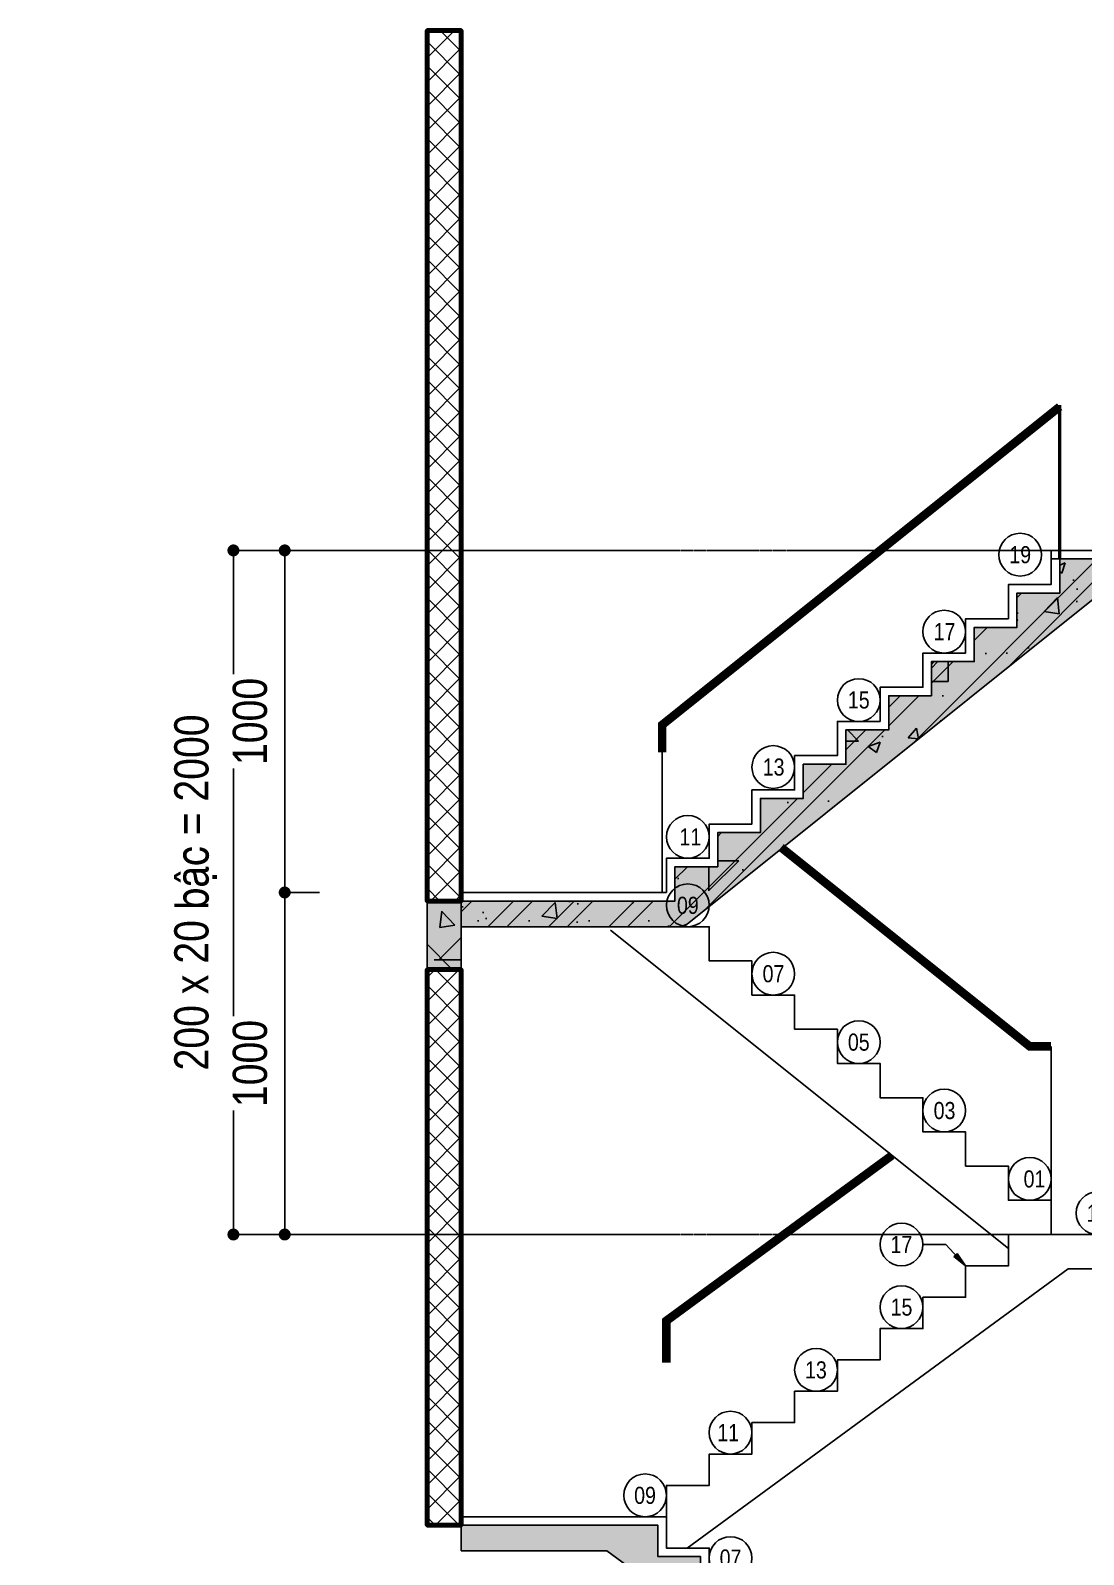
# Model space of a CAD drawing. Header units: millimetres. Extents: x 379264 to 1158416, y -283062 to 356890.
# Drawn here: x 708256 to 711336, y -38488 to -34033 of the extents above; entities that cross this region are included whole.
import ezdxf
from ezdxf.enums import TextEntityAlignment as Align

# ---------------------------------------------------------------- set-up
doc = ezdxf.new("R2010")
doc.units = ezdxf.units.MM
doc.linetypes.add('BLOCK A - CHI TIET THANG 2$0$Grid A-F$0$Center101', pattern=[13, 10, -1, 1, -1])
for name, color, linetype in [('05PM. FRAME', 4, 'Continuous'), ('13PM. HATCH', 8, 'Continuous'), ('BLOCK A - CHI TIET THANG 2$0$Concrete Hatch', 218, 'Continuous'), ('BLOCK A - CHI TIET THANG 2$0$Concrete Line', 6, 'Continuous'), ('BLOCK A - CHI TIET THANG 2$0$Concrete Solid', 216, 'Continuous'), ('BLOCK A - CHI TIET THANG 2$0$Dim 100', 1, 'Continuous'), ('BLOCK A - CHI TIET THANG 2$0$Grid Line', 251, 'BLOCK A - CHI TIET THANG 2$0$Grid A-F$0$Center101'), ('BLOCK A - CHI TIET THANG 2$0$Hatch vat lieu', 252, 'Continuous'), ('BLOCK A - CHI TIET THANG 2$0$Lat san', 5, 'Continuous'), ('BLOCK A - CHI TIET THANG 2$0$Net cat Tuong', 4, 'Continuous'), ('BLOCK A - CHI TIET THANG 2$0$Number Step', 94, 'Continuous'), ('BLOCK A - CHI TIET THANG 2$0$Wall Hatch', 134, 'Continuous')]:
    doc.layers.add(name, color=color, linetype=linetype)
doc.layers.add('BLOCK A - CHI TIET THANG 2$0$NET THAY', color=2, linetype='Continuous', lineweight=25)
doc.layers.add('BLOCK A - CHI TIET THANG 2$0$Wall Line', color=4, linetype='Continuous', lineweight=70)
doc.styles.add('BLOCK A - CHI TIET THANG 2$0$VNI-HelveC', font='VHELVCN_0.TTF')
doc.styles.add('BLOCK A - CHI TIET THANG 2$0$VNI-HelveCB', font='VHELVCB_0.TTF')
doc.dimstyles.new('BLOCK A - CHI TIET THANG 2$0$Dim 50 (A1-A2)', dxfattribs={"dimscale": 50, "dimtxt": 2, "dimasz": 0.7, "dimexe": 0, "dimexo": 1, "dimgap": 1, "dimtad": 1, "dimdec": 0, "dimzin": 12, "dimdsep": 46, "dimtxsty": 'BLOCK A - CHI TIET THANG 2$0$VNI-HelveC', "dimblk": 'BLOCK A - CHI TIET THANG 2$0$_Dot', "dimcen": 1, "dimclrd": 256, "dimclre": 256, "dimclrt": 3, "dimadec": 0, "dimazin": 0, "dimtfac": 1, "dimtdec": 0, "dimtix": 1, "dimtmove": 2, "dimatfit": 3, "dimldrblk": 'BLOCK A - CHI TIET THANG 2$0$HTT Arrow 30', "dimfxl": 1, "dimtfill": 1, "dimtolj": 1, "dimtzin": 0, "dimarcsym": 0})

# ---------------------------------------------------------------- blocks, each defined once
blk = doc.blocks.new('BLOCK A - CHI TIET THANG 2$0$Number Step')
at = {"color": 0, "linetype": 'ByBlock'}
blk.add_circle((0, 0), 2.5, dxfattribs=at)
at = {"color": 0, "linetype": 'ByBlock', "lineweight": -2, "style": 'BLOCK A - CHI TIET THANG 2$0$VNI-HelveCB'}
blk.add_attdef('TEXT', text='', height=2, dxfattribs=at).set_placement((0, 0), align=Align.MIDDLE)
blk = doc.blocks.new('BLOCK A - CHI TIET THANG 2$0$_Dot')
at = {"color": 0, "linetype": 'ByBlock', "lineweight": -2}
blk.add_line((-0.5, 0), (-1, 0), dxfattribs=at)
at = {"color": 0, "linetype": 'ByBlock', "const_width": 0.5}
blk.add_lwpolyline([(-0.25, 0, 1), (0.25, 0, 1)], format="xyb", close=True, dxfattribs=at)
blk = doc.blocks.new('BLOCK A - CHI TIET THANG 2$0$HTT Arrow 30')
blk.add_hatch(color=256).paths.add_polyline_path([(-2.5, 0.3750000000000002), (-2.5, -0.3749999999999998), (0, 0)])
at = {"color": 0, "linetype": 'ByBlock', "lineweight": -2}
for p, q in [((0, 0), (-2.5, 0.3750000000000002)), ((-2.5, -0.3749999999999998), (-2.5, 0.3750000000000002)), ((0, 0), (-2.5, -0.3749999999999998))]:
    blk.add_line(p, q, dxfattribs=at)
blk = doc.blocks.new('*U1679')
at = {"layer": 'BLOCK A - CHI TIET THANG 2$0$Concrete Hatch'}
h = blk.add_hatch(dxfattribs=at)
h.set_pattern_fill('CONCRETE', color=256, scale=100, style=0, pattern_type=2)
h.set_pattern_definition([(45, (-150, -349.9999999999998), (-353.5533905932737, 353.5533905932738), []), (45, (-150, -249.9999999999998), (-707.1067811865474, 707.1067811865476), []), (49.99999999999999, (-150, -349.9999999999998), (717.2601826007534, -62.75213498259511), [75, -825]), (355, (-150, -349.9999999999998), (-138.751333613, 752.1921337000118), [60, -660]), (100.4514, (-90.22832, -355.2293399999998), (578.5093817140216, 689.4395420609536), [63.74019000000001, -701.142112]), (46.18420000000001, (-150, -149.9999999999998), (1067.241048625644, -165.5190143290181), [112.5, -1237.5]), (96.6356, (-61.063255, -163.7933069999998), (934.6627055487033, 974.1178709004417), [95.610288, -1051.713]), (351.1842, (-150, -149.9999999999998), (934.6619451336272, 974.1186009253246), [90, -990]), (21, (-50, -199.9999999999998), (596.9070521184617, -402.6188906653388), [75, -825]), (326.0000000000001, (-50, -199.9999999999998), (243.3153319215817, 725.150045046853), [60, -660]), (71.4514, (-0.2577670000000012, -233.5516059999998), (840.22262858149, 322.5304967099524), [63.74019000000001, -701.142112]), (37.50000000000001, (-150, -349.9999999999998), (12.15985531729067, 332.8938538313115), [0, -652, 0, -670, 0, -662.5]), (7.499999999999999, (-150, -349.9999999999998), (263.0695374421486, 394.4117118823602), [0, -382, 0, -637, 0, -252.5]), (327.5, (-373, -349.9999999999998), (533.8224361724091, -22.5548717343798), [0, -250, 0, -780, 0, -1035]), (317.5, (-473, -349.9999999999998), (583.1861693423863, 100.1049823323176), [0, -325, 0, -518, 0, -735]), (0, (200, 1.70530256582424e-13), (0, 1750), [175, -1575]), (0, (725, 350.0000000000002), (0, 1750), [175, -1575]), (0, (375, 1050), (0, 1750), [175, -700, 175, -700]), (90, (200, 1.70530256582424e-13), (-1750, 1.071565949253934e-13), [175, -1575]), (90, (375, 1050), (-1750, 1.071565949253934e-13), [175, -1575]), (90, (900, 350.0000000000002), (-1750, 1.071565949253934e-13), [175, -1575]), (90, (1250, 875), (-1750, 1.071565949253934e-13), [175, -1575]), (135, (375, 1.70530256582424e-13), (-1750.03271489421, 1.77635683940025e-13), [247.52, -2227.4]), (135, (550, 1050), (-1750.03271489421, 1.77635683940025e-13), [247.52, -2227.4]), (45, (725, 350.0000000000002), (1.77635683940025e-13, 1750.03271489421), [247.52, -494.97, 247.52, -1484.91]), (0, (-500, -349.9999999999998), (175, 175), [-350, 0])])
h.paths.add_polyline_path([(-150, 50), (-150, -349.9999999999998), (50, -349.9999999999999), (50, 50)])
at = {"layer": 'BLOCK A - CHI TIET THANG 2$0$Concrete Solid'}
blk.add_hatch(color=256, dxfattribs=at).paths.add_polyline_path([(-150, 50), (-150, -349.9999999999998), (50, -349.9999999999999), (50, 50)])
at = {"layer": 'BLOCK A - CHI TIET THANG 2$0$Concrete Line'}
blk.add_lwpolyline([(-150, 50), (-150, -349.9999999999998), (50, -349.9999999999999), (50, 50)], close=True, dxfattribs=at)
blk = doc.blocks.new('*D1732')
at = {"layer": 'BLOCK A - CHI TIET THANG 2$0$Dim 100', "lineweight": -2, "transparency": 16777216}
for p, q in [((709101.2334292893, -35552.90308819526), (708849.9191879116, -35552.90308819526)), ((708849.9191879116, -37517.90308819522), (708849.9191879116, -35587.90308819526)), ((709101.2334292893, -37552.90308819522), (708849.9191879116, -37552.90308819522))]:
    blk.add_line(p, q, dxfattribs=at)
at = {"layer": 'Defpoints', "color": 0, "transparency": 16777216}
for p in [(708849.9191879116, -35552.90308819526), (709151.2334292893, -35552.90308819526), (709151.2334292893, -37552.90308819522)]:
    blk.add_point(p, dxfattribs=at)
at = {"layer": 'BLOCK A - CHI TIET THANG 2$0$Dim 100', "lineweight": -2, "transparency": 16777216, "xscale": 35, "yscale": 35, "zscale": 35}
for p, rotation in [((708849.9191879116, -35552.90308819526), 90), ((708849.9191879116, -37552.90308819522), 270)]:
    blk.add_blockref('BLOCK A - CHI TIET THANG 2$0$_Dot', p, dxfattribs=dict(at, rotation=rotation))
at = {"layer": 'BLOCK A - CHI TIET THANG 2$0$Dim 100', "color": 3, "transparency": 16777216, "insert": (708739.5858545781, -36552.90308819544), "char_height": 100, "attachment_point": 5, "rotation": 90, "style": 'BLOCK A - CHI TIET THANG 2$0$VNI-HelveC', "bg_fill": 3, "box_fill_scale": 1.1, "bg_fill_color": 256, "bg_fill_true_color": 13158600, "bg_fill_transparency": 0}
blk.add_mtext('\\A1;200 x 20 baäc = 2000', dxfattribs=at)
blk = doc.blocks.new('*D1749')
at = {"layer": 'BLOCK A - CHI TIET THANG 2$0$Dim 100', "lineweight": -2, "transparency": 16777216}
for p, q in [((709101.2334292893, -36552.90308819855), (708999.9191879117, -36552.90308819855)), ((708999.9191879117, -37517.90308819535), (708999.9191879117, -36587.90308819855)), ((709101.2334292893, -37552.90308819535), (708999.9191879117, -37552.90308819535))]:
    blk.add_line(p, q, dxfattribs=at)
at = {"layer": 'Defpoints', "color": 0, "transparency": 16777216}
for p in [(708999.9191879117, -36552.90308819855), (709151.2334292893, -36552.90308819855), (709151.2334292893, -37552.90308819535)]:
    blk.add_point(p, dxfattribs=at)
at = {"layer": 'BLOCK A - CHI TIET THANG 2$0$Dim 100', "lineweight": -2, "transparency": 16777216, "xscale": 35, "yscale": 35, "zscale": 35}
for p, rotation in [((708999.9191879117, -36552.90308819855), 90), ((708999.9191879117, -37552.90308819535), 270)]:
    blk.add_blockref('BLOCK A - CHI TIET THANG 2$0$_Dot', p, dxfattribs=dict(at, rotation=rotation))
at = {"layer": 'BLOCK A - CHI TIET THANG 2$0$Dim 100', "color": 3, "transparency": 16777216, "insert": (708898.8525212449, -37052.90308819715), "char_height": 100, "attachment_point": 5, "rotation": 90, "style": 'BLOCK A - CHI TIET THANG 2$0$VNI-HelveC', "bg_fill": 3, "box_fill_scale": 1.1, "bg_fill_color": 256, "bg_fill_true_color": 13158600, "bg_fill_transparency": 0}
blk.add_mtext('\\A1;1000', dxfattribs=at)
blk = doc.blocks.new('*D1750')
at = {"layer": 'BLOCK A - CHI TIET THANG 2$0$Dim 100', "lineweight": -2, "transparency": 16777216}
for p, q in [((709101.2334292893, -35552.90308819525), (708999.9191879117, -35552.90308819525)), ((708999.9191879117, -36517.90308819855), (708999.9191879117, -35587.90308819525)), ((709101.2334292893, -36552.90308819855), (708999.9191879117, -36552.90308819855))]:
    blk.add_line(p, q, dxfattribs=at)
at = {"layer": 'Defpoints', "color": 0, "transparency": 16777216}
for p in [(708999.9191879117, -35552.90308819525), (709151.2334292893, -35552.90308819525), (709151.2334292893, -36552.90308819855)]:
    blk.add_point(p, dxfattribs=at)
at = {"layer": 'BLOCK A - CHI TIET THANG 2$0$Dim 100', "lineweight": -2, "transparency": 16777216, "xscale": 35, "yscale": 35, "zscale": 35}
for p, rotation in [((708999.9191879117, -35552.90308819525), 90), ((708999.9191879117, -36552.90308819855), 270)]:
    blk.add_blockref('BLOCK A - CHI TIET THANG 2$0$_Dot', p, dxfattribs=dict(at, rotation=rotation))
at = {"layer": 'BLOCK A - CHI TIET THANG 2$0$Dim 100', "color": 3, "transparency": 16777216, "insert": (708898.8525212449, -36052.9030881971), "char_height": 100, "attachment_point": 5, "rotation": 90, "style": 'BLOCK A - CHI TIET THANG 2$0$VNI-HelveC', "bg_fill": 3, "box_fill_scale": 1.1, "bg_fill_color": 256, "bg_fill_true_color": 13158600, "bg_fill_transparency": 0}
blk.add_mtext('\\A1;1000', dxfattribs=at)
blk = doc.blocks.new('*U1690')
at = {"layer": 'BLOCK A - CHI TIET THANG 2$0$Wall Hatch'}
h = blk.add_hatch(dxfattribs=at)
h.set_pattern_fill('LINE10', color=256, scale=100, angle=45, style=0, pattern_type=2)
h.set_pattern_definition([(45, (6150.000000000001, -4300), (-70.71067811865474, 70.71067811865476), [])])
h.paths.add_polyline_path([(1.791637303903277e-12, -3250), (0, 0), (-200, -1.725144974295881e-14), (-199.9999999999982, -3250)])
at = {"layer": 'BLOCK A - CHI TIET THANG 2$0$Wall Line'}
blk.add_lwpolyline([(1.791637303903277e-12, -3250), (0, 0), (-200, -1.725144974295881e-14), (-199.9999999999982, -3250)], close=True, dxfattribs=at)
blk = doc.blocks.new('*U1693')
at = {"layer": 'BLOCK A - CHI TIET THANG 2$0$Wall Hatch'}
h = blk.add_hatch(dxfattribs=at)
h.set_pattern_fill('LINE10', color=256, scale=100, angle=45, style=0, pattern_type=2)
h.set_pattern_definition([(45, (6150.000000000002, -6140.000000006636), (-70.71067811865474, 70.71067811865476), [])])
h.paths.add_polyline_path([(2.80060798868262e-12, -5090.000000006635), (0, 0), (-200, -1.725144974295881e-14), (-199.9999999999972, -5090.000000006635)])
at = {"layer": 'BLOCK A - CHI TIET THANG 2$0$Wall Line'}
blk.add_lwpolyline([(2.80060798868262e-12, -5090.000000006635), (0, 0), (-200, -1.725144974295881e-14), (-199.9999999999972, -5090.000000006635)], close=True, dxfattribs=at)
blk = doc.blocks.new('BLOCK A - CHI TIET THANG 2$0$MC THANG 3-20')
at = {"layer": '13PM. HATCH'}
h = blk.add_hatch(dxfattribs=at)
h.set_pattern_fill('AR-SAND', color=256, scale=1.5, angle=45, style=0)
h.set_pattern_definition([(82.50000000000001, (-515066.6142942072, -8946.594329655767), (-53.60720230695741, 50.21302336845435), [0, -57.91199999999995, 0, -64.76999999999988, 0, -61.91249999999994]), (52.49999999999999, (-515066.6142942072, -8946.594329655767), (-28.3516391592735, 123.7099277017101), [0, -31.242, 0, -52.197, 0, -20.0025]), (12.5, (-515099.751439294, -8979.731474742512), (83.74497387488071, 84.04984678448585), [0, -19.05, 0, -68.58, 0, -89.535]), (2.499999999999997, (-515099.751439294, -8979.731474742512), (57.34216637420995, 104.6326172343616), [0, -9.524999999999999, 0, -44.958, 0, -51.435])])
h.paths.add_polyline_path([(0, 1450.000000000087), (850.8944213148206, 1450.000000000102), (3100.894421315053, -200.0000000006839), (4600.00003571366, -200.0000000004511), (4600.00003571366, -50.00000000045111), (3149.999992738478, -50.00000000068394), (3149.999992738478, 133.3333333328919), (2899.999992738478, 133.3333333329501), (2899.999992738478, 316.6666666662932), (2649.999992738478, 316.6666666663514), (2649.999992738478, 499.9999999996944), (2399.999992738478, 499.9999999997526), (2399.999992738478, 683.3333333330957), (2149.999992738478, 683.3333333331539), (2149.999992738478, 866.6666666664969), (1899.999992738478, 866.6666666665551), (1899.999992738478, 1049.999999999898), (1649.999992738478, 1049.999999999956), (1649.999992738478, 1233.333333333299), (1399.999992738478, 1233.333333333358), (1399.999992738478, 1416.666666666701), (1149.999992738478, 1416.666666666759), (1149.999992738478, 1600.000000000102), (0, 1600.000000000087)])
at = {"layer": '05PM. FRAME', "ltscale": 0.25}
blk.add_lwpolyline([(0, 1450.000000000087), (850.8944213148206, 1450.000000000102), (3100.894421315053, -200.0000000006839), (4600.00003571366, -200.0000000004511), (4600.00003571366, -50.00000000045111), (3149.999992738478, -50.00000000068394), (3149.999992738478, 133.3333333328919), (2899.999992738478, 133.3333333329501), (2899.999992738478, 316.6666666662932), (2649.999992738478, 316.6666666663514), (2649.999992738478, 499.9999999996944), (2399.999992738478, 499.9999999997526), (2399.999992738478, 683.3333333330957), (2149.999992738478, 683.3333333331539), (2149.999992738478, 866.6666666664969), (1899.999992738478, 866.6666666665551), (1899.999992738478, 1049.999999999898), (1649.999992738478, 1049.999999999956), (1649.999992738478, 1233.333333333299), (1399.999992738478, 1233.333333333358), (1399.999992738478, 1416.666666666701), (1149.999992738478, 1416.666666666759), (1149.999992738478, 1600.000000000102), (0, 1600.000000000087)], close=True, dxfattribs=at)
at = {"layer": '13PM. HATCH'}
for points in [[(1199.999992738478, 1650.000000000102), (1199.999992738478, 1833.333333333634), (1449.999992738478, 1833.333333333692), (1449.999992738478, 2016.666666667035), (1699.999992738478, 2016.666666667094), (1699.999992738478, 2200.000000000437), (1949.999992738478, 2200.000000000495), (1949.999992738478, 2383.333333333852), (2199.999992738478, 2383.333333333911), (2199.999992738478, 2566.666666667254), (2449.999992738478, 2566.666666667312), (2449.999992738478, 2750.000000000655), (2699.999992738478, 2750.000000000713), (2699.999992738478, 2933.333333334056), (2949.999992738478, 2933.333333334114), (2949.999992738478, 3116.666666667443), (3199.999992738478, 3116.666666667501), (3199.997836234979, 3300.281933008198), (6499.888918894343, 3300.281933008198)], [(1321.832836889429, 1466.666666666672), (3549.105564162135, 3100.00000000064), (4599.247351519763, 3100.000000001251)], [(6499.888918894343, -6.548361852765083e-10), (3199.999992738478, -6.548361852765083e-10), (3199.999992738478, 183.3333333328919), (2949.999992738478, 183.3333333329501), (2949.999992738478, 366.6666666662932), (2699.999992738478, 366.6666666663514), (2699.999992738478, 549.9999999996944), (2449.999992738478, 549.9999999997526), (2449.999992738478, 733.3333333330957), (2199.999992738478, 733.3333333331539), (2199.999992738478, 916.6666666664969), (1949.999992738478, 916.6666666665551), (1949.999992738478, 1099.999999999898), (1699.999992738478, 1099.999999999956), (1699.999992738478, 1283.333333333299), (1449.999992738478, 1283.333333333358), (1449.999992738478, 1466.666666666701), (1199.999992738478, 1466.666666666759), (1199.999992738478, 1650.000000000102), (0, 1650.000000000102)]]:
    blk.add_lwpolyline(points, dxfattribs=at)
at = {"layer": 'BLOCK A - CHI TIET THANG 2$0$Number Step'}
ref = blk.add_blockref('BLOCK A - CHI TIET THANG 2$0$Number Step', (3721.314954342553, 3425.000000036089), dxfattribs=dict(at, xscale=50.00000000000009, yscale=50.00000000000009, zscale=50.00000000000009))
ref.add_attrib('TEXT', '18', dxfattribs={"layer": '0', "color": 0, "linetype": 'ByBlock', "lineweight": -2, "height": 100, "style": 'BLOCK A - CHI TIET THANG 2$0$VNI-HelveCB'}).set_placement((3721.581621009158, 3425.000000036074), align=Align.MIDDLE)
ref = blk.add_blockref('BLOCK A - CHI TIET THANG 2$0$Number Step', (2574.999992738478, 3241.666666702702), dxfattribs=dict(at, xscale=50.00000000000009, yscale=50.00000000000009, zscale=50.00000000000009))
ref.add_attrib('TEXT', '17', dxfattribs={"layer": '0', "color": 0, "linetype": 'ByBlock', "lineweight": -2, "height": 100, "style": 'BLOCK A - CHI TIET THANG 2$0$VNI-HelveCB'}).set_placement((2574.466659405269, 3241.666666702702), align=Align.MIDDLE)
at = {"layer": 'BLOCK A - CHI TIET THANG 2$0$Number Step', "xscale": 50.00000000000009, "yscale": 50.00000000000009, "zscale": 50.00000000000009}
blk.add_blockref('BLOCK A - CHI TIET THANG 2$0$Number Step', (2574.999992738478, 2875.000000035929), dxfattribs=at).add_auto_attribs({'TEXT': '15'})
at = {"layer": 'BLOCK A - CHI TIET THANG 2$0$Number Step'}
ref = blk.add_blockref('BLOCK A - CHI TIET THANG 2$0$Number Step', (2074.999992738478, 2508.333333369126), dxfattribs=dict(at, xscale=50.00000000000009, yscale=50.00000000000009, zscale=50.00000000000009))
ref.add_attrib('TEXT', '13', dxfattribs={"layer": '0', "color": 0, "linetype": 'ByBlock', "lineweight": -2, "height": 100, "style": 'BLOCK A - CHI TIET THANG 2$0$VNI-HelveCB'}).set_placement((2074.199992738664, 2508.333333369097), align=Align.MIDDLE)
ref = blk.add_blockref('BLOCK A - CHI TIET THANG 2$0$Number Step', (1574.997025776887, 2141.666666667079), dxfattribs=dict(at, xscale=50.00000000000009, yscale=50.00000000000009, zscale=50.00000000000009))
ref.add_attrib('TEXT', '11', dxfattribs={"layer": '0', "color": 0, "linetype": 'ByBlock', "lineweight": -2, "height": 100, "style": 'BLOCK A - CHI TIET THANG 2$0$VNI-HelveCB'}).set_placement((1561.13035911019, 2141.666666667079), align=Align.MIDDLE)
ref = blk.add_blockref('BLOCK A - CHI TIET THANG 2$0$Number Step', (1074.985158401541, 1775.000000035361), dxfattribs=dict(at, xscale=-50.00000000000009, yscale=50.00000000000009, zscale=50.00000000000001))
ref.add_attrib('TEXT', '09', dxfattribs={"layer": '0', "color": 0, "linetype": 'ByBlock', "lineweight": -2, "height": 100, "style": 'BLOCK A - CHI TIET THANG 2$0$VNI-HelveCB'}).set_placement((1074.985158401541, 1775.000000035332), align=Align.MIDDLE)
ref = blk.add_blockref('BLOCK A - CHI TIET THANG 2$0$Number Step', (1574.985158401541, 1408.333333368573), dxfattribs=dict(at, xscale=-50.00000000000009, yscale=50.00000000000009, zscale=50.00000000000001))
ref.add_attrib('TEXT', '07', dxfattribs={"layer": '0', "color": 0, "linetype": 'ByBlock', "lineweight": -2, "height": 100, "style": 'BLOCK A - CHI TIET THANG 2$0$VNI-HelveCB'}).set_placement((1574.985158401541, 1408.333333368544), align=Align.MIDDLE)
ref = blk.add_blockref('BLOCK A - CHI TIET THANG 2$0$Number Step', (2074.999992738478, 1041.666666701771), dxfattribs=dict(at, xscale=-50.00000000000009, yscale=50.00000000000009, zscale=50.00000000000001))
ref.add_attrib('TEXT', '05', dxfattribs={"layer": '0', "color": 0, "linetype": 'ByBlock', "lineweight": -2, "height": 100, "style": 'BLOCK A - CHI TIET THANG 2$0$VNI-HelveCB'}).set_placement((2074.999992738478, 1041.666666701742), align=Align.MIDDLE)
ref = blk.add_blockref('BLOCK A - CHI TIET THANG 2$0$Number Step', (2574.999992738478, 675.0000000349537), dxfattribs=dict(at, xscale=-50.00000000000009, yscale=50.00000000000009, zscale=50.00000000000001))
ref.add_attrib('TEXT', '03', dxfattribs={"layer": '0', "color": 0, "linetype": 'ByBlock', "lineweight": -2, "height": 100, "style": 'BLOCK A - CHI TIET THANG 2$0$VNI-HelveCB'}).set_placement((2574.999992738478, 675.0000000349246), align=Align.MIDDLE)
ref = blk.add_blockref('BLOCK A - CHI TIET THANG 2$0$Number Step', (3075.002959700068, 308.333333332921), dxfattribs=dict(at, xscale=-50.00000000000009, yscale=50.00000000000009, zscale=50.00000000000001))
ref.add_attrib('TEXT', '01', dxfattribs={"layer": '0', "color": 0, "linetype": 'ByBlock', "lineweight": -2, "height": 100, "style": 'BLOCK A - CHI TIET THANG 2$0$VNI-HelveCB'}).set_placement((3075.002959700068, 308.333333332921), align=Align.MIDDLE)
blk.add_leader([(2949.999992738478, 3116.666666702673), (2834.28971864027, 3241.666666702702), (2699.999992738478, 3241.666666702702)], dimstyle='BLOCK A - CHI TIET THANG 2$0$Dim 50 (A1-A2)', override={"dimgap": 1, "dimtad": 0}, dxfattribs=at)

msp = doc.modelspace()

# ---------------------------------------------------------------- hatches: boundary and pattern name
at = {"layer": 'BLOCK A - CHI TIET THANG 2$0$Concrete Hatch'}
h = msp.add_hatch(dxfattribs=at)
h.set_pattern_fill('CONCRETE', color=256, scale=50, angle=89.99999999999997, style=0, pattern_type=2)
h.set_pattern_definition([(44.99999999999985, (700789.9086435947, -67786.08331994049), (-88.38834764831837, 88.38834764831851), []), (44.99999999999985, (700789.9086435947, -67731.08331994049), (-88.38834764831837, 88.38834764831851), []), (49.99999999999984, (700789.9086435947, -67786.08331994049), (358.6300913003767, -31.37606749129782), [37.49999999999986, -412.4999999999989]), (354.9999999999999, (700789.9086435947, -67786.08331994049), (-69.37566680649972, 376.096066850006), [29.99999999999988, -329.9999999999981]), (100.4513999999998, (700819.7944835947, -67788.69798994047), (289.2546908570111, 344.7197710304766), [31.87009499999998, -350.5710559999996]), (46.18419999999989, (700789.9086435947, -67686.08331994049), (533.6205243128222, -82.75950716450946), [56.24999999999997, -618.7499999999995]), (96.63559999999993, (700834.3770160947, -67692.97997344048), (467.3313527743521, 487.0589354502205), [47.80514399999974, -525.8564999999959]), (351.1841999999999, (700789.9086435947, -67686.08331994049), (467.330972566814, 487.0593004626619), [44.99999999999976, -494.9999999999981]), (20.99999999999997, (700839.9086435947, -67711.08331994049), (298.4535260592307, -201.3094453326696), [37.5, -412.5]), (325.9999999999999, (700839.9086435947, -67711.08331994049), (121.6576659607911, 362.5750225234265), [30, -329.9999999999999]), (71.45139999999986, (700864.7797600947, -67727.85912294048), (420.1113142907451, 161.2652483549759), [31.870095, -350.5710559999999]), (37.49999999999996, (700789.9086435947, -67786.08331994049), (6.079927658645459, 166.4469269156558), [0, -325.9999999999997, 0, -334.9999999999997, 0, -331.2499999999997]), (7.499999999999937, (700789.9086435947, -67786.08331994049), (131.5347687210744, 197.20585594118), [0, -190.9999999999993, 0, -318.4999999999986, 0, -126.2499999999996]), (327.4999999999998, (700678.4086435947, -67786.08331994049), (266.9112180862045, -11.27743586719008), [0, -124.9999999999997, 0, -389.9999999999989, 0, -517.4999999999977]), (317.4999999999999, (700628.4086435947, -67786.08331994049), (291.5930846711931, 50.05249116615865), [0, -162.4999999999994, 0, -258.9999999999988, 0, -367.4999999999988]), (2.197154778051754e-15, (700964.9086435947, -67611.08331994049), (6.564695459322883e-13, 875), [87.5, -787.5]), (2.197154778051754e-15, (701227.4086435947, -67436.08331994049), (6.564695459322883e-13, 875), [87.5, -787.5]), (2.197154778051754e-15, (701052.4086435947, -67086.08331994049), (6.564695459322883e-13, 875), [87.5, -350, 87.5, -350]), (90, (700964.9086435947, -67611.08331994049), (-875, 7.100478433949851e-13), [87.5, -787.5]), (90, (701052.4086435947, -67086.08331994049), (-875, 7.100478433949851e-13), [87.5, -787.5]), (90, (701314.9086435947, -67436.08331994049), (-875, 7.100478433949851e-13), [87.5, -787.5]), (90, (701489.9086435947, -67173.58331994049), (-875, 7.100478433949851e-13), [87.5, -787.5]), (134.9999999999999, (701052.4086435947, -67611.08331994049), (-875.016357447105, 7.452996600918706e-13), [123.76, -1113.7]), (134.9999999999999, (701139.9086435947, -67086.08331994049), (-875.016357447105, 7.452996600918706e-13), [123.76, -1113.7]), (44.99999999999985, (701227.4086435947, -67436.08331994049), (6.564818181218582e-13, 875.0163574471051), [123.76, -247.485, 123.76, -742.455]), (2.197154778051754e-15, (700614.9086435947, -67786.08331994049), (87.50000000000007, 87.49999999999993), [-175, 0])])
h.paths.add_polyline_path([(711266.2550863117, -35677.90308820187), (711141.2550863117, -35677.90308820187), (711141.2550863117, -35777.90308820151), (711016.2550863117, -35777.90308820151), (711016.2550863117, -35877.90308820113), (710891.2550863117, -35877.90308820113), (710891.2550863117, -35977.90308820076), (710766.2550863117, -35977.90308820076), (710766.2550863117, -36077.90308820039), (710641.2550863117, -36077.90308820039), (710641.2550863117, -36177.90308820002), (710516.2550863117, -36177.90308820002), (710516.2550863117, -36277.90308819964), (710391.2550863117, -36277.90308819964), (710391.2550863117, -36377.90308819928), (710266.2550863117, -36377.90308819928), (710266.2550863117, -36477.9030881989), (710141.2550863117, -36477.9030881989), (710141.2550863117, -36577.90308819854), (709516.2550899425, -36577.90308819854), (709516.2550899425, -36652.90308819854), (710167.5636657635, -36652.90308819854), (711417.5636657639, -35652.90308820191), (711667.8529053511, -35652.90308819857), (711667.8529053511, -35677.90308819524), (711767.8529053511, -35677.90308819524), (711767.8529053511, -35577.90308819519), (711266.2550863117, -35577.90308819519)])
at = {"layer": 'BLOCK A - CHI TIET THANG 2$0$Concrete Solid'}
msp.add_hatch(color=256, dxfattribs=at).paths.add_polyline_path([(711266.2550871538, -35677.90308820187), (711141.2550871538, -35677.90308820187), (711141.2550871538, -35777.90308820151), (711016.2550871538, -35777.90308820151), (711016.2550871538, -35877.90308820113), (710891.2550871538, -35877.90308820113), (710891.2550871538, -35977.90308820076), (710766.2550871538, -35977.90308820076), (710766.2550871538, -36077.90308820039), (710641.2550871538, -36077.90308820039), (710641.2550871538, -36177.90308820002), (710516.2550871538, -36177.90308820002), (710516.2550871538, -36277.90308819964), (710391.2550871538, -36277.90308819964), (710391.2550871538, -36377.90308819928), (710266.2550871538, -36377.90308819928), (710266.2550871538, -36477.9030881989), (710141.2550871538, -36477.9030881989), (710141.2550871538, -36577.90308819854), (709516.2550907845, -36577.90308819854), (709516.2550907845, -36652.90308819854), (710167.5636666055, -36652.90308819854), (711261.3136666054, -35777.90308820187), (711417.5636657639, -35652.90308820191), (711667.8529053511, -35652.90308819857), (711667.8529053511, -35677.90308819524), (711767.8529053511, -35677.90308819524), (711767.8529053511, -35577.90308819519), (711266.2550871538, -35577.90308819519)])

# ---------------------------------------------------------------- linework, layer by layer
at = {"layer": 'BLOCK A - CHI TIET THANG 2$0$Concrete Line'}
for points in [[(711767.8529053511, -35577.90308819519), (711266.2550863117, -35577.90308819519), (711266.2550863117, -35677.90308820187)], [(711266.2550863117, -35677.90308820187), (711141.2550863117, -35677.90308820187), (711141.2550863117, -35777.90308820151), (711016.2550863117, -35777.90308820151), (711016.2550863117, -35877.90308820113), (710891.2550863117, -35877.90308820113), (710891.2550863117, -35977.90308820076), (710766.2550863117, -35977.90308820076), (710766.2550863117, -36077.90308820039), (710641.2550863117, -36077.90308820039), (710641.2550863117, -36177.90308820002), (710516.2550863117, -36177.90308820002), (710516.2550863117, -36277.90308819964), (710391.2550863117, -36277.90308819964), (710391.2550863117, -36377.90308819928), (710266.2550863117, -36377.90308819928), (710266.2550863117, -36477.9030881989), (710141.2550863117, -36477.9030881989), (710141.2550863117, -36577.90308819854), (709516.2550899425, -36577.90308819854), (709516.2550899425, -36652.90308819854), (710167.5636657635, -36652.90308819854), (711417.5636657639, -35652.90308820191)]]:
    msp.add_lwpolyline(points, dxfattribs=at)
at = {"layer": 'BLOCK A - CHI TIET THANG 2$0$Grid Line'}
for p, q in [((708999.9191879113, -35552.90308819515), (713508.9799643708, -35552.90308819513)), ((708999.9191879113, -37552.90308819513), (713508.9799643708, -37552.90308819513)), ((708999.9191879113, -37552.90308819512), (713508.9799643708, -37552.90308819512))]:
    msp.add_line(p, q, dxfattribs=at)
at = {"layer": 'BLOCK A - CHI TIET THANG 2$0$Hatch vat lieu'}
for points, const_width in [([(710103.7550863117, -36142.90308819838), (710103.7550863117, -36062.90308819868), (711266.2550863117, -35132.90308820213)], 25), ([(711266.2550863117, -35577.90308819519), (711266.2550863117, -35127.90308819519)], 9.999999999999998), ([(711241.2550863117, -37002.90308819521), (711178.7550863117, -37002.90308819521), (710451.5509830611, -36421.13980559689)], 25), ([(710116.255087499, -37927.90308819509), (710116.255087472, -37805.23462861589), (710775.7885717745, -37321.57674012768)], 25)]:
    msp.add_lwpolyline(points, dxfattribs=dict(at, const_width=const_width))
for points in [[(710103.7550863117, -36552.90308819854), (710103.7550863117, -36143.37326984735)], [(711241.2550863117, -37452.90308819521), (711241.2550863117, -37002.90308819521)]]:
    msp.add_lwpolyline(points, dxfattribs=at)
at = {"layer": 'BLOCK A - CHI TIET THANG 2$0$Lat san'}
for points in [[(711241.2550863117, -35552.90308820225), (711241.2550863117, -35552.90308820225), (711241.2550863117, -35652.90308820187), (711116.2550863117, -35652.90308820187), (711116.2550863117, -35752.90308820151), (710991.2550863117, -35752.90308820151), (710991.2550863117, -35852.90308820113), (710866.2550863117, -35852.90308820113), (710866.2550863117, -35952.90308820076), (710741.2550863117, -35952.90308820076), (710741.2550863117, -36052.90308820039), (710616.2550863117, -36052.90308820039), (710616.2550863117, -36152.90308820002), (710491.2550863117, -36152.90308820002), (710491.2550863117, -36252.90308819964), (710366.2550863117, -36252.90308819964), (710366.2550863117, -36352.90308819928), (710241.2550863117, -36352.90308819928), (710241.2550863117, -36452.9030881989), (710116.2550863117, -36452.9030881989), (710116.2550863117, -36552.90308819854), (709516.2550899425, -36552.90308819854)], [(711241.2550863117, -37552.90308819483), (712166.2550088807, -37552.90308819483)]]:
    msp.add_lwpolyline(points, dxfattribs=at)
msp.add_lwpolyline([(711241.2550863117, -35577.90308819519), (711667.8529053511, -35577.90308819519), (711667.8529053511, -35552.90308819523), (711241.2550863117, -35552.90308819523)], close=True, dxfattribs=at)
at = {"layer": 'BLOCK A - CHI TIET THANG 2$0$NET THAY'}
for points in [[(709952.3710740535, -36662.8427419533), (711116.2550863117, -37593.9499517565)], [(711241.2550863117, -37552.90308819483), (711241.2550863117, -37452.90308819521), (711116.2550863117, -37452.90308819521), (711116.2550863117, -37352.90308819557), (710991.2550863117, -37352.90308819557), (710991.2550863117, -37252.90308819595), (710866.2550863117, -37252.90308819595), (710866.2550863117, -37152.90308819631), (710741.2550863117, -37152.90308819631), (710741.2550863117, -37052.90308819669), (710616.2550863117, -37052.90308819669), (710616.2550863117, -36952.90308819705), (710491.2550863117, -36952.90308819705), (710491.2550863117, -36852.90308819743), (710366.2550863117, -36852.90308819743), (710366.2550863117, -36752.9030881978), (710241.2550863117, -36752.9030881978), (710241.2550863117, -36652.90308819816), (710116.2550863117, -36652.90308819816)]]:
    msp.add_lwpolyline(points, dxfattribs=at)

# ---------------------------------------------------------------- block references
at = {"yscale": 0.5, "zscale": 0.5}
for name, p, xscale in [('*U1679', (709441.2550891003, -36602.90308819855), -0.5), ('BLOCK A - CHI TIET THANG 2$0$MC THANG 3-20', (709516.2550899425, -39202.90308819513), 0.5)]:
    msp.add_blockref(name, p, dxfattribs=dict(at, xscale=xscale))
at = {"layer": 'BLOCK A - CHI TIET THANG 2$0$Net cat Tuong', "rotation": 180}
for name, p, xscale, yscale, zscale in [('*U1693', (709416.2550882583, -36577.90308819855), 0.5000000000000001, 0.5000000000000001, 0.5000000000000001), ('*U1693', (709516.2550882583, -36577.90308819855), -0.5000000000000001, 0.5000000000000001, 0.5), ('*U1690', (709416.2550891005, -38402.90308819509), 0.5000000000000002, 0.5000000000000002, 0.5000000000000002), ('*U1690', (709516.2550891005, -38402.90308819509), -0.5000000000000002, 0.5000000000000002, 0.5)]:
    msp.add_blockref(name, p, dxfattribs=dict(at, xscale=xscale, yscale=yscale, zscale=zscale))
at = {"layer": 'BLOCK A - CHI TIET THANG 2$0$Number Step', "xscale": 25.00000000000009, "yscale": 25.00000000000009, "zscale": 25.00000000000009}
for p, values in [((711150.8569419992, -35565.40308819486), {'TEXT': '19'}), ((710678.7550863117, -35990.40308820039), {'TEXT': '15'})]:
    msp.add_blockref('BLOCK A - CHI TIET THANG 2$0$Number Step', p, dxfattribs=at).add_auto_attribs(values)
at = {"layer": 'BLOCK A - CHI TIET THANG 2$0$Number Step'}
ref = msp.add_blockref('BLOCK A - CHI TIET THANG 2$0$Number Step', (710928.7625034802, -35790.40308820113), dxfattribs=dict(at, xscale=25.00000000000009, yscale=25.00000000000009, zscale=25.00000000000009))
ref.add_attrib('TEXT', '17', dxfattribs={"layer": '0', "color": 0, "linetype": 'ByBlock', "lineweight": -2, "height": 50, "style": 'BLOCK A - CHI TIET THANG 2$0$VNI-HelveCB'}).set_placement((710929.5625034802, -35790.40308820114), align=Align.MIDDLE)
ref = msp.add_blockref('BLOCK A - CHI TIET THANG 2$0$Number Step', (710428.7550863117, -36186.23642152869), dxfattribs=dict(at, xscale=25.00000000000009, yscale=25.00000000000009, zscale=25.00000000000009))
ref.add_attrib('TEXT', '13', dxfattribs={"layer": '0', "color": 0, "linetype": 'ByBlock', "lineweight": -2, "height": 50, "style": 'BLOCK A - CHI TIET THANG 2$0$VNI-HelveCB'}).set_placement((710429.6884196451, -36186.23642152869), align=Align.MIDDLE)
ref = msp.add_blockref('BLOCK A - CHI TIET THANG 2$0$Number Step', (710178.7536028309, -36390.4030881989), dxfattribs=dict(at, xscale=25.00000000000009, yscale=25.00000000000009, zscale=25.00000000000009))
ref.add_attrib('TEXT', '11', dxfattribs={"layer": '0', "color": 0, "linetype": 'ByBlock', "lineweight": -2, "height": 50, "style": 'BLOCK A - CHI TIET THANG 2$0$VNI-HelveCB'}).set_placement((710186.2202694976, -36390.4030881989), align=Align.MIDDLE)
ref = msp.add_blockref('BLOCK A - CHI TIET THANG 2$0$Number Step', (710178.7536028309, -36590.40308819816), dxfattribs=dict(at, xscale=-25.00000000000009, yscale=25.00000000000009, zscale=25.00000000000009))
ref.add_attrib('TEXT', '09', dxfattribs={"layer": '0', "color": 0, "linetype": 'ByBlock', "lineweight": -2, "height": 50, "style": 'BLOCK A - CHI TIET THANG 2$0$VNI-HelveCB'}).set_placement((710178.8869361642, -36590.4030881982), align=Align.MIDDLE)
ref = msp.add_blockref('BLOCK A - CHI TIET THANG 2$0$Number Step', (710428.7536028309, -36790.40308819743), dxfattribs=dict(at, xscale=-25.00000000000009, yscale=25.00000000000009, zscale=25.00000000000009))
ref.add_attrib('TEXT', '07', dxfattribs={"layer": '0', "color": 0, "linetype": 'ByBlock', "lineweight": -2, "height": 50, "style": 'BLOCK A - CHI TIET THANG 2$0$VNI-HelveCB'}).set_placement((710429.2869361643, -36790.40308819746), align=Align.MIDDLE)
ref = msp.add_blockref('BLOCK A - CHI TIET THANG 2$0$Number Step', (710678.7536028309, -36990.40308819669), dxfattribs=dict(at, xscale=-25.00000000000009, yscale=25.00000000000009, zscale=25.00000000000009))
ref.add_attrib('TEXT', '05', dxfattribs={"layer": '0', "color": 0, "linetype": 'ByBlock', "lineweight": -2, "height": 50, "style": 'BLOCK A - CHI TIET THANG 2$0$VNI-HelveCB'}).set_placement((710678.7536028309, -36990.40308819672), align=Align.MIDDLE)
ref = msp.add_blockref('BLOCK A - CHI TIET THANG 2$0$Number Step', (710928.7536028309, -37190.40308819595), dxfattribs=dict(at, xscale=-25.00000000000009, yscale=25.00000000000009, zscale=25.00000000000009))
ref.add_attrib('TEXT', '03', dxfattribs={"layer": '0', "color": 0, "linetype": 'ByBlock', "lineweight": -2, "height": 50, "style": 'BLOCK A - CHI TIET THANG 2$0$VNI-HelveCB'}).set_placement((710929.553602831, -37190.40308819598), align=Align.MIDDLE)
ref = msp.add_blockref('BLOCK A - CHI TIET THANG 2$0$Number Step', (711178.7550863117, -37390.40308819521), dxfattribs=dict(at, xscale=-25.00000000000009, yscale=25.00000000000009, zscale=25.00000000000009))
ref.add_attrib('TEXT', '01', dxfattribs={"layer": '0', "color": 0, "linetype": 'ByBlock', "lineweight": -2, "height": 50, "style": 'BLOCK A - CHI TIET THANG 2$0$VNI-HelveCB'}).set_placement((711192.6217529784, -37390.40308819522), align=Align.MIDDLE)

# ---------------------------------------------------------------- next in the draw order: dimensions: what is measured, and where the dimension line sits
at = {"layer": 'BLOCK A - CHI TIET THANG 2$0$Dim 100'}
dim = msp.add_linear_dim(base=(708849.9191879116, -35552.90308819526), p1=(709151.2334292891, -37552.90308819521), p2=(709151.2334292891, -35552.90308819525), angle=270, text='200 x 20 baäc = <>', dimstyle='BLOCK A - CHI TIET THANG 2$0$Dim 50 (A1-A2)', dxfattribs=at)
dim.commit()
dim.dimension.update_dxf_attribs({"geometry": '*D1732', "text_midpoint": (708739.5858545781, -36552.90308819544)})

# ---------------------------------------------------------------- next in the draw order: dimensions: what is measured, and where the dimension line sits
dim = msp.add_linear_dim(base=(708999.9191879117, -36552.90308819855), p1=(709151.2334292891, -37552.90308819534), p2=(709151.2334292891, -36552.90308819854), angle=270, dimstyle='BLOCK A - CHI TIET THANG 2$0$Dim 50 (A1-A2)', dxfattribs=at)
dim.commit()
dim.dimension.update_dxf_attribs({"geometry": '*D1749', "text_midpoint": (708898.8525212449, -37052.90308819715)})

# ---------------------------------------------------------------- next in the draw order: dimensions: what is measured, and where the dimension line sits
dim = msp.add_linear_dim(base=(708999.9191879117, -35552.90308819525), p1=(709151.2334292891, -36552.90308819854), p2=(709151.2334292891, -35552.90308819523), angle=270, dimstyle='BLOCK A - CHI TIET THANG 2$0$Dim 50 (A1-A2)', dxfattribs=at)
dim.commit()
dim.dimension.update_dxf_attribs({"geometry": '*D1750', "text_midpoint": (708898.8525212449, -36052.9030881971)})

doc.saveas('drawing.dxf')
